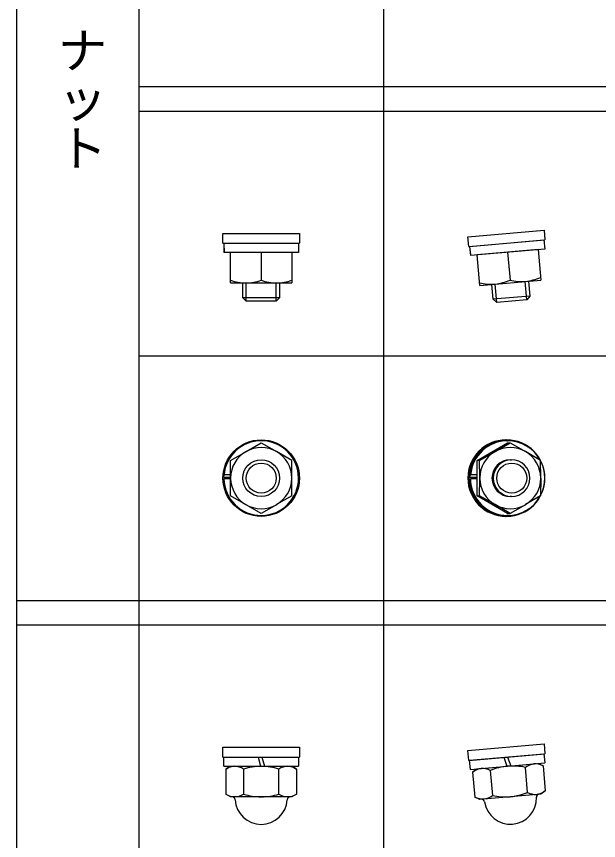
# Model space of a CAD drawing. Units: millimetres, scale not verified. Extents: x -390 to 390, y -260 to 278.
# Drawn here: x -390 to -294.9, y -131.2 to 3.5 of the extents above; entities that cross this region are included whole.
import ezdxf
from ezdxf.enums import TextEntityAlignment as Align

# ---------------------------------------------------------------- set-up
doc = ezdxf.new("R2010")
doc.units = ezdxf.units.MM
doc.header["$LTSCALE"] = 2
doc.layers.add('0-0', color=3, linetype='Continuous')
doc.layers.add('F-0', color=4, linetype='Continuous')
doc.styles.add('@ＭＳ ゴシック', font='')
doc.styles.get('@ＭＳ ゴシック').set_extended_font_data('@MS Gothic')

msp = doc.modelspace()

# ---------------------------------------------------------------- linework, layer by layer
at = {"layer": '0-0'}
for p, q in [((-356.25, -33.6), (-356.25, -32)), ((-356.25, -33.6), (-343.75, -33.6)), ((-356.099, -33.6), (-356.079, -35.1)), ((-356.099, -33.6), (-343.9, -33.6)), ((-343.9, -33.6), (-343.9, -35.1)), ((-316.087, -34.139), (-316.226, -32.545)), ((-316.087, -34.139), (-303.634, -33.049)), ((-315.936, -34.125), (-303.784, -33.062)), ((-303.784, -33.062), (-303.653, -34.557)), ((-356.092, -34.35), (-356.099, -35.1)), ((-315.936, -34.125), (-315.785, -35.618)), ((-315.864, -34.872), (-315.806, -35.62)), ((-303.653, -34.557), (-315.806, -35.62)), ((-304.749, -34.652), (-314.711, -35.524)), ((-304.749, -34.652), (-304.313, -39.633)), ((-343.9, -35.1), (-356.099, -35.1)), ((-355, -40.1), (-355, -35.1)), ((-345, -35.1), (-355, -35.1)), ((-350, -35.1), (-350, -39.654)), ((-345, -35.1), (-345, -40.1)), ((-314.275, -40.505), (-314.711, -35.524)), ((-309.73, -35.088), (-309.333, -39.624)), ((-355, -40.1), (-345, -40.1)), ((-353, -42.558), (-353, -40.1)), ((-352.458, -43.1), (-352.458, -40.1)), ((-347.542, -43.1), (-347.542, -40.1)), ((-347, -40.1), (-347, -42.558)), ((-314.275, -40.505), (-304.313, -39.633)), ((-312.068, -42.78), (-312.283, -40.331)), ((-311.482, -43.272), (-311.743, -40.283)), ((-306.583, -42.843), (-306.845, -39.855)), ((-306.305, -39.808), (-306.091, -42.257)), ((-352.458, -43.1), (-353, -42.558)), ((-347, -42.558), (-353, -42.558)), ((-306.091, -42.257), (-312.068, -42.78)), ((-311.482, -43.272), (-312.068, -42.78)), ((-310, -65.75), (-309.86, -65.75)), ((-309.86, -65.9), (-309.73, -65.9)), ((-352.479, -67.658), (-350, -66.226)), ((-350, -66.226), (-347.5, -67.67)), ((-314.711, -69.113), (-309.73, -66.226)), ((-311.764, -67.658), (-309.333, -66.226)), ((-309.73, -66.226), (-309.333, -66.226)), ((-309.333, -66.226), (-306.803, -67.67)), ((-355, -69.113), (-352.519, -67.681)), ((-352.519, -67.681), (-352.479, -67.658)), ((-345, -69.113), (-347.5, -67.67)), ((-314.314, -69.113), (-311.803, -67.681)), ((-311.803, -67.681), (-311.764, -67.658)), ((-304.352, -69.113), (-306.803, -67.67)), ((-355, -74.887), (-355, -69.113)), ((-345, -74.887), (-345, -69.113)), ((-314.711, -74.887), (-314.711, -69.113)), ((-314.314, -69.113), (-314.711, -69.113)), ((-314.275, -71.96), (-314.314, -69.113)), ((-309.294, -69), (-309.08, -69)), ((-304.313, -71.99), (-304.352, -69.113)), ((-356.099, -71.89), (-356.078, -71.488)), ((-354.998, -71.89), (-356.099, -71.89)), ((-354.999, -72.109), (-356.099, -72.109)), ((-355, -71.488), (-356.078, -71.488)), ((-315.936, -71.89), (-315.785, -71.488)), ((-314.71, -71.89), (-315.936, -71.89)), ((-315.916, -72.511), (-315.805, -72.109)), ((-314.711, -72.109), (-315.805, -72.109)), ((-314.71, -71.488), (-315.785, -71.488)), ((-314.314, -74.887), (-314.275, -72.037)), ((-314.275, -72.037), (-314.275, -71.96)), ((-304.313, -71.99), (-304.313, -72.008)), ((-350, -77.773), (-355, -74.887)), ((-345, -74.887), (-347.481, -76.319)), ((-309.73, -77.773), (-314.711, -74.887)), ((-314.711, -74.887), (-314.314, -74.887)), ((-311.785, -76.33), (-314.314, -74.887)), ((-309.08, -75), (-309.294, -75)), ((-347.52, -76.342), (-350, -77.773)), ((-347.481, -76.319), (-347.52, -76.342)), ((-309.333, -77.773), (-311.785, -76.33)), ((-306.824, -76.342), (-309.333, -77.773)), ((-306.784, -76.319), (-306.824, -76.342)), ((-309.73, -78.1), (-309.86, -78.1)), ((-309.73, -77.773), (-309.333, -77.773)), ((-309.86, -78.25), (-310, -78.25)), ((-316.226, -116.545), (-303.774, -115.455)), ((-303.774, -115.455), (-303.634, -117.049)), ((-356.25, -116), (-343.75, -116)), ((-356.25, -117.6), (-356.25, -116)), ((-343.75, -116), (-343.75, -117.6)), ((-316.087, -118.139), (-316.226, -116.545)), ((-316.087, -118.139), (-303.634, -117.049)), ((-315.937, -118.126), (-303.784, -117.062)), ((-303.784, -117.062), (-303.653, -118.557)), ((-356.25, -117.6), (-343.75, -117.6)), ((-356.1, -117.6), (-343.9, -117.6)), ((-356.1, -119.1), (-356.1, -117.6)), ((-350.512, -117.6), (-350.11, -119.1)), ((-349.89, -117.6), (-349.489, -119.1)), ((-343.9, -117.6), (-343.9, -119.1)), ((-315.807, -119.62), (-315.937, -118.126)), ((-310.37, -117.638), (-309.839, -119.098)), ((-309.751, -117.584), (-309.22, -119.044)), ((-356.1, -119.1), (-343.9, -119.1)), ((-355.774, -119.546), (-355, -119.1)), ((-355.774, -119.546), (-355.774, -123.654)), ((-355, -119.1), (-345, -119.1)), ((-352.887, -119.546), (-352.887, -123.654)), ((-347.113, -123.654), (-347.113, -119.546)), ((-315.807, -119.62), (-303.653, -118.557)), ((-315.442, -120.036), (-314.711, -119.524)), ((-314.711, -119.524), (-304.749, -118.652)), ((-312.567, -119.785), (-312.209, -123.876)), ((-306.457, -123.373), (-306.815, -119.281)), ((-315.442, -120.036), (-315.084, -124.128)), ((-355.773, -123.654), (-355.774, -123.654)), ((-355, -124.1), (-355.773, -123.654)), ((-344.228, -123.654), (-345, -124.1)), ((-304.313, -123.633), (-314.275, -124.505)), ((-303.582, -123.122), (-304.313, -123.633)), ((-345, -124.1), (-355, -124.1)), ((-315.084, -124.128), (-315.084, -124.128)), ((-314.275, -124.505), (-315.083, -124.128))]:
    msp.add_line(p, q, dxfattribs=at)
for points in [[(-356.25, -32), (-343.75, -32), (-343.75, -33.6)], [(-316.226, -32.545), (-303.774, -31.455), (-303.634, -33.049)], [(-347, -42.558), (-347.542, -43.1), (-352.458, -43.1)], [(-306.091, -42.257), (-306.583, -42.843), (-311.482, -43.272)], [(-304.313, -72.008), (-304.352, -74.887), (-306.784, -76.319)], [(-345, -119.1), (-344.226, -119.546), (-344.226, -123.654)], [(-304.749, -118.652), (-303.939, -119.03), (-303.581, -123.121)]]:
    msp.add_lwpolyline(points, dxfattribs=at)
for centre, radius in [((-350, -72), 6.25), ((-350, -72), 3), ((-350, -72), 2.458), ((-309.042, -72), 2.458)]:
    msp.add_circle(centre, radius, dxfattribs=at)
for centre, radius, start, end in [((-352.388, -32.257), 7.845, 250.549, 269.041), ((-352.614, -32.242), 7.859, 270.986, 289.432), ((-347.391, -32.269), 7.832, 250.544, 269.206), ((-347.608, -32.273), 7.827, 270.794, 289.464), ((-312.357, -32.464), 7.845, 255.549, 274.041), ((-312.583, -32.469), 7.859, 275.986, 294.432), ((-307.378, -32.04), 7.832, 255.544, 274.206), ((-307.594, -32.064), 7.827, 275.794, 294.464), ((-350, -72), 6.1, 181.03, 90), ((-350, -72), 6.1, 90, 175.19), ((-309.976, -72), 6.25, 90.218, 269.782), ((-309.837, -72), 6.25, 90.218, 269.782), ((-309.849, -71.988), 6.088, 90.106, 179.082), ((-309.719, -71.986), 6.086, 90.096, 175.312), ((-309.884, -72), 6.25, 270.218, 89.782), ((-309.734, -71.973), 6.073, 28.324, 89.959), ((-350, -71.999), 4.999, 59.991, 119.731), ((-309.294, -71.963), 4.963, 59.882, 119.84), ((-350, -72), 5.001, 120.257, 179.536), ((-350, -72), 5, 0.11, 59.997), ((-309.271, -71.997), 5.005, 120.405, 179.577), ((-309.316, -71.996), 5.003, 0.07, 59.848), ((-309.282, -72), 3, 90.218, 269.782), ((-309.068, -72), 3, 90.218, 269.782), ((-309.73, -71.978), 3.028, 79.412, 79.567), ((-309.091, -72), 3, 270.218, 89.782), ((-309.773, -72), 6.12, 332.376, 27.625), ((-350, -72), 5, 180.433, 239.998), ((-350, -72), 5, 300.256, 359.902), ((-309.85, -72.014), 6.086, 184.688, 269.904), ((-309.718, -72.012), 6.088, 180.918, 269.894), ((-309.271, -72.003), 5.003, 180.392, 239.849), ((-309.317, -72.003), 5.004, 300.405, 359.941), ((-309.734, -72.027), 6.073, 270.041, 331.679), ((-350, -72.001), 4.999, 239.991, 299.731), ((-309.294, -72.036), 4.963, 239.881, 299.839), ((-354.228, -121.985), 2.886, 92.036, 122.36), ((-354.429, -121.976), 2.878, 57.588, 88.041), ((-349.878, -129.426), 10.328, 90.888, 106.937), ((-350.122, -129.426), 10.326, 73.062, 89.112), ((-345.57, -121.976), 2.878, 91.954, 122.412), ((-345.77, -121.981), 2.882, 57.615, 87.981), ((-313.691, -122.33), 2.886, 97.036, 127.36), ((-313.892, -122.34), 2.878, 62.588, 93.041), ((-308.708, -129.364), 10.328, 95.888, 111.937), ((-308.951, -129.385), 10.326, 78.062, 94.112), ((-305.066, -121.568), 2.878, 96.954, 127.412), ((-305.265, -121.589), 2.882, 62.615, 92.981), ((-354.229, -121.217), 2.885, 237.648, 267.993), ((-354.431, -121.218), 2.884, 272.006, 302.379), ((-349.876, -113.756), 10.345, 253.08, 269.105), ((-350.124, -113.759), 10.342, 270.908, 286.924), ((-345.566, -121.209), 2.893, 237.655, 267.711), ((-345.776, -121.204), 2.898, 272.334, 302.313), ((-313.959, -121.584), 2.884, 277.006, 307.379), ((-310.072, -113.754), 10.345, 258.08, 274.105), ((-310.319, -113.778), 10.342, 275.908, 291.924), ((-305.128, -120.803), 2.893, 242.655, 272.711), ((-304.525, -124.154), 0.5, 95, 181.983), ((-305.339, -120.816), 2.898, 277.334, 307.313), ((-354.744, -124.6), 0.5, 3.017, 90), ((-350, -124.35), 4.25, 183.017, 270), ((-350, -124.35), 4.25, 270, 356.983), ((-345.257, -124.6), 0.5, 90, 176.983), ((-313.758, -121.566), 2.885, 242.648, 272.993), ((-313.976, -124.981), 0.5, 8.017, 95), ((-309.272, -124.318), 4.25, 188.017, 275), ((-309.272, -124.318), 4.25, 275, 1.983)]:
    msp.add_arc(centre, radius, start, end, dxfattribs=at)
at = {"layer": 'F-0', "color": 6}
for p, q in [((-390, 260), (-390, -260)), ((-370, 260), (-370, -260))]:
    msp.add_line(p, q, dxfattribs=at)
at = {"layer": 'F-0'}
for p, q in [((-330, 260), (-330, -260)), ((-370, -8), (390, -8)), ((-370, -12), (390, -12)), ((-370, -52), (390, -52)), ((-390, -92), (390, -92)), ((-390, -96), (390, -96))]:
    msp.add_line(p, q, dxfattribs=at)

# ---------------------------------------------------------------- texts
at = {"layer": 'F-0', "color": 7, "style": '@ＭＳ ゴシック'}
msp.add_text('ナット', height=5.865, rotation=270, dxfattribs=at).set_placement((-384, 2), align=Align.BOTTOM_LEFT)

doc.saveas('drawing.dxf')
